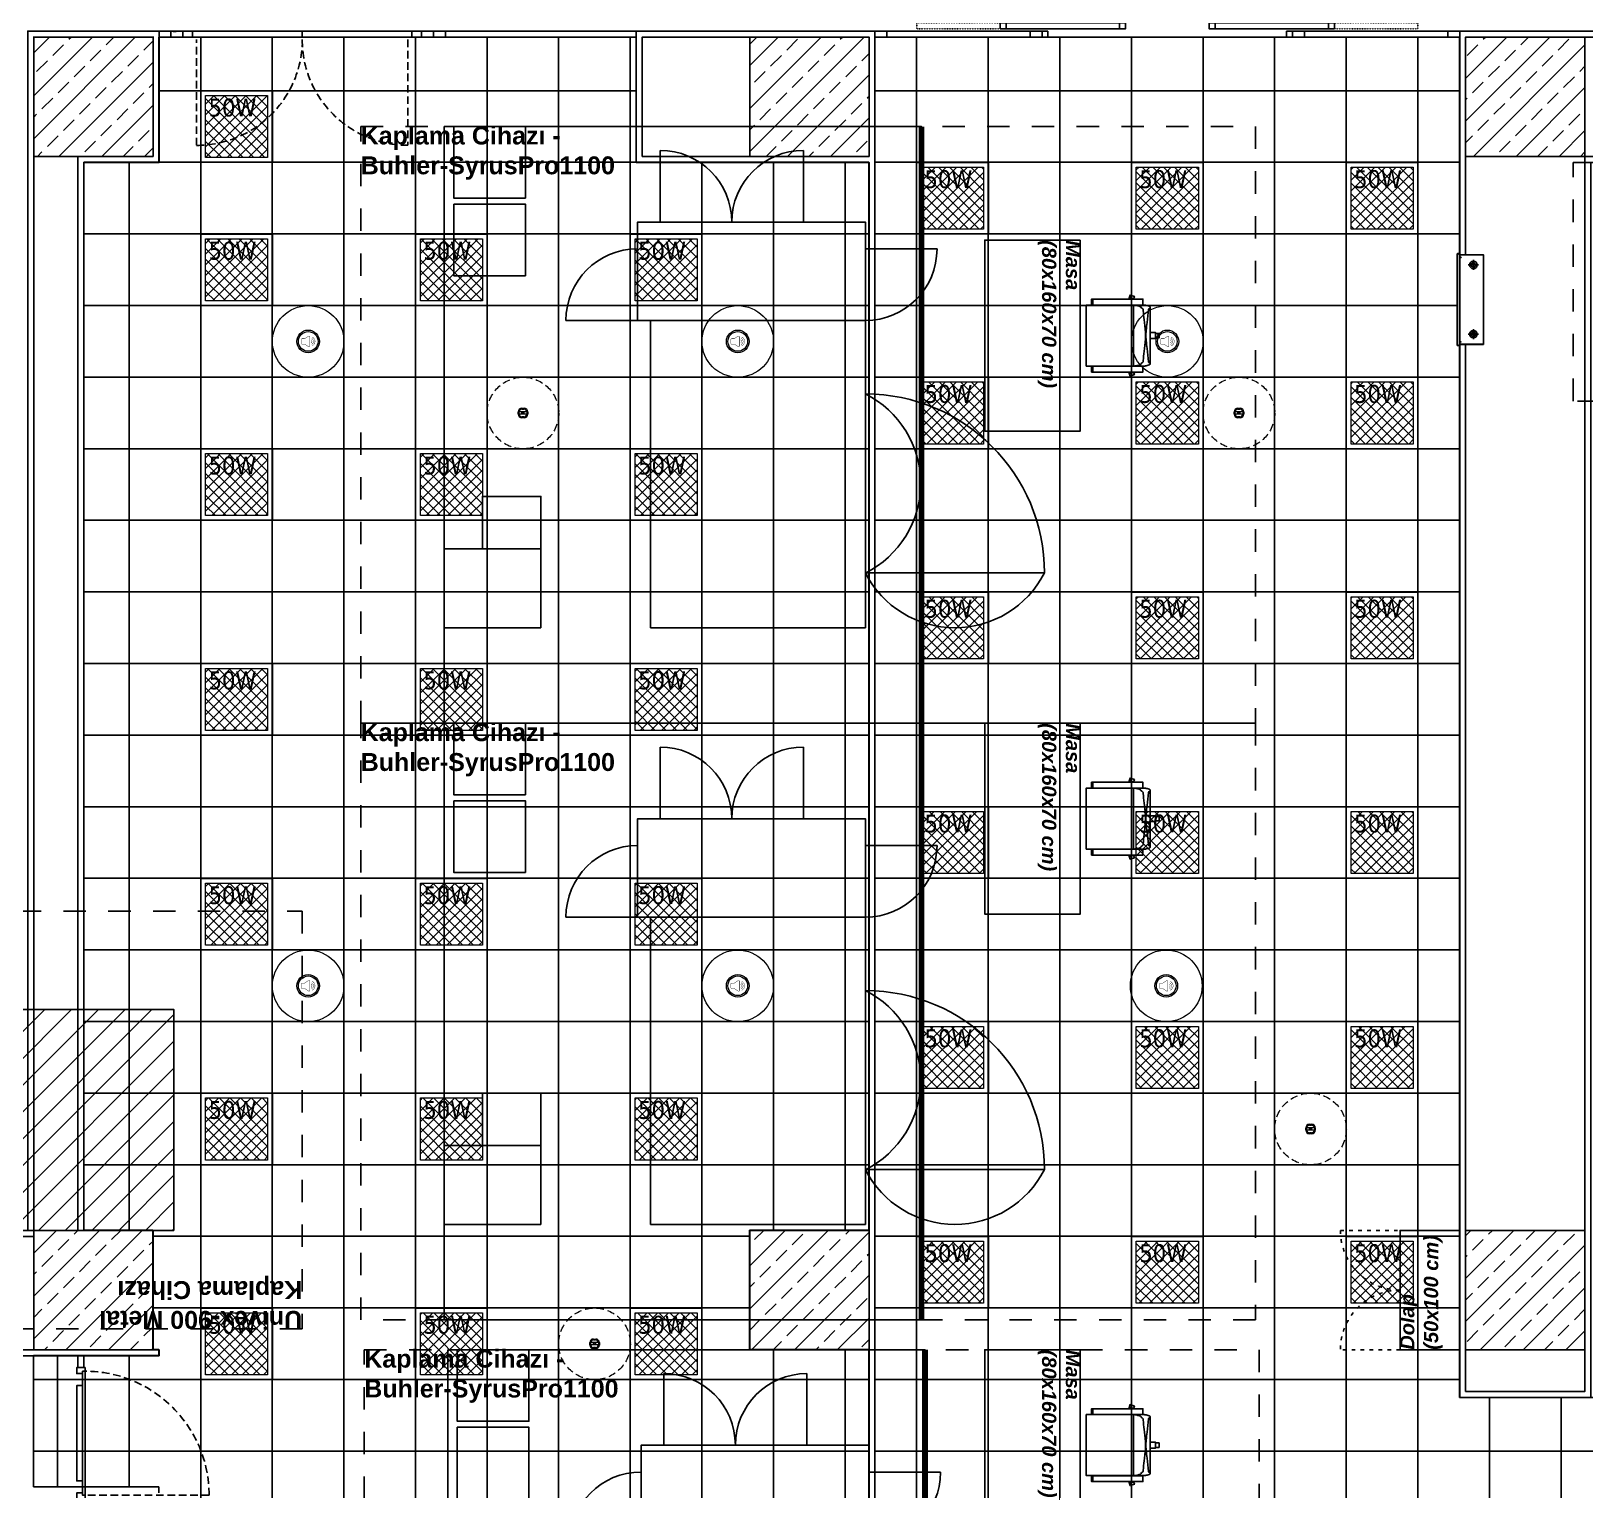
# Model space of a CAD drawing. Header units: centimetres. Extents: x 405564 to 502064, y 46284 to 60634.
# Drawn here: x 477148 to 478450, y 53315 to 54538 of the extents above; entities that cross this region are included whole.
import ezdxf
from ezdxf.enums import TextEntityAlignment as Align

# ---------------------------------------------------------------- set-up
doc = ezdxf.new("R2010")
doc.units = ezdxf.units.CM
for name, pattern in [('3+1_3b$0$DASHED', [0.25, 0.125, -0.125]), ('ACAD_ISO03W100', [30, 12, -18]), ('ACAD_ISO07W100', [3, 0, -3]), ('DOT', [0.25, 0, -0.25]), ('HIDDEN', [9.525, 6.35, -3.175])]:
    doc.linetypes.add(name, pattern=pattern)
doc.layers.get('0').update_dxf_attribs({"color": 8, "lineweight": 9})
for name, color, linetype in [('---___EB_draft03_cihazlar', 8, 'Continuous'), ('0-KRCN-ASMATAVAN-130426', 8, 'Continuous'), ('AS_DOS_TERAS_UST', 8, 'ACAD_ISO07W100'), ('AS_DUV_TEMIZ ODA PANELI', 8, 'Continuous'), ('AS_KAPI_CAM', 8, 'Continuous'), ('AS_KAPI_POZ', 8, 'Continuous'), ('AS_KAPI_SAC', 8, 'Continuous'), ('AS_TA_BETONARME', 5, 'Continuous'), ('AS_TA_TARAMA', 8, 'Continuous'), ('AS_TEFR_MEK_YANGIN DOLAP TIP1 STANDART', 8, 'Continuous'), ('AS_TEFR_MOB', 8, 'Continuous')]:
    doc.layers.add(name, color=color, linetype=linetype)
doc.layers.add('0-KRCN-AYDINLATMA-130426', color=8, linetype='Continuous', lineweight=9)
doc.layers.add('0-KRCN-MİMARİ-220526', color=8, linetype='Continuous', lineweight=9)
doc.styles.add('Kalin02', font='arialbd.ttf')
doc.styles.add('OLC-50', font='romans.shx', dxfattribs={"width": 0.5, "height": 0.15})
doc.styles.add('OLCU', font='romanstw.shx', dxfattribs={"width": 0.6})
doc.styles.add('TAHOMA', font='tahoma.ttf')
pattern_1 = [(225, (17560.68, -7819.299), (17.96051, -17.96051), []), (225, (17542.72, -7819.299), (17.96051, -17.96051), [12.7, -6.35])]

# ---------------------------------------------------------------- blocks, each defined once
blk = doc.blocks.new('50W 60x60 cm  SIVA ALTI LED ARMATÜR')
at = {"layer": '0-KRCN-AYDINLATMA-130426'}
h = blk.add_hatch(dxfattribs=at)
h.set_pattern_fill('ANSI37', color=256, scale=0.2)
h.paths.add_polyline_path([(-2.6, 2.59), (2.6, 2.59), (2.6, -2.61), (-2.6, -2.61)])
for points in [[(-3, 2.99), (3, 2.99), (3, -3.01), (-3, -3.01)], [(-2.6, 2.59), (2.6, 2.59), (2.6, -2.61), (-2.6, -2.61)]]:
    blk.add_lwpolyline(points, close=True, dxfattribs=at)
at = {"layer": '0-KRCN-AYDINLATMA-130426', "insert": (-2.35, 2.34), "char_height": 1.5, "attachment_point": 1, "style": 'TAHOMA'}
blk.add_mtext_dynamic_manual_height_columns('{\\fTahoma|b0|i0|c162|p34;50W}', width=1.5, gutter_width=1.25, heights=[0], dxfattribs=at)
blk = doc.blocks.new('ABB 6131-31-24-500')
at = {"layer": '0-KRCN-AYDINLATMA-130426'}
for p, q in [((-4, -1), (-4, 1)), ((3.2, 1), (-3.2, 1)), ((-3.2, -0.8), (-3.2, 0.8)), ((-1, 4), (1, 4)), ((-1, -0.9), (-1, 1)), ((-0.8, 3.2), (0.8, 3.2)), ((1, -0.9), (1, 1)), ((3.2, 0.8), (3.2, -0.8)), ((4, 1), (4, -1)), ((3.2, -0.9), (-3.2, -0.9)), ((1, -4), (-1, -4)), ((0.8, -3.2), (-0.8, -3.2))]:
    blk.add_line(p, q, dxfattribs=at)
at = {"layer": '0-KRCN-AYDINLATMA-130426', "linetype": 'HIDDEN'}
blk.add_circle((0, 0), 30, dxfattribs=at)
at = {"layer": '0-KRCN-AYDINLATMA-130426'}
for centre, radius in [((-0.5, 0), 0.089), ((0, 0), 0.16), ((0.5, 0), 0.089)]:
    blk.add_circle(centre, radius, dxfattribs=at)
for centre, radius, start, end in [((-1, 1), 3.01, 90, 180), ((-0.8, 0.8), 2.41, 90, 180), ((0.8, 0.8), 2.41, 0, 90), ((1, 1), 3.01, 0, 90), ((-1, -1), 3.01, 180, 270), ((-0.8, -0.8), 2.41, 180, 270), ((0.8, -0.8), 2.41, 270, 0), ((1, -1), 3.01, 270, 0)]:
    blk.add_arc(centre, radius, start, end, dxfattribs=at)
blk = doc.blocks.new('ASMA TAVA TİPİ HOPARLÖR')
at = {"layer": '0-KRCN-AYDINLATMA-130426', "const_width": 0.317}
blk.add_lwpolyline([(0.3, -4.4, 0.598176), (1.3, -3.9), (1.3, 3.9, 0.598176), (0.3, 4.4), (-2.7, 2.4, -0.147433), (-3, 2.3), (-5.1, 2.3, 0.414214), (-5.7, 1.7), (-5.7, -1.7, 0.414214), (-5.1, -2.3), (-3, -2.3, -0.147433), (-2.7, -2.4)], format="xyb", close=True, dxfattribs=at)
for points in [[(2.4, 1.3, -0.601398), (2.4, -1.3)], [(2.8, 2.5, -0.658812), (2.8, -2.5)], [(3.2, 3.7, -0.680488), (3.2, -3.7)]]:
    blk.add_lwpolyline(points, format="xyb", dxfattribs=at)
at = {"layer": '0-KRCN-AYDINLATMA-130426'}
blk.add_circle((0, 0), 30, dxfattribs=at)
at = {"layer": '0-KRCN-AYDINLATMA-130426', "ltscale": 0.1}
for radius in [9.5, 8.23]:
    blk.add_circle((0, 0), radius, dxfattribs=at)
blk = doc.blocks.new('G$C546873DE')
at = {"layer": '0-KRCN-AYDINLATMA-130426', "xscale": 10, "yscale": 10, "zscale": 10}
for p in [(6755.7, 7323.6), (7355.7, 7263.6), (7535.7, 7263.6), (7715.7, 7263.6), (6755.7, 7203.6), (6935.7, 7203.6), (7115.7, 7203.6), (7355.7, 7083.6), (7535.7, 7083.6), (7715.7, 7083.6), (6755.7, 7023.6), (6935.7, 7023.6), (7115.7, 7023.6), (7355.7, 6903.6), (7535.7, 6903.6), (7715.7, 6903.6), (6755.7, 6843.6), (6935.7, 6843.6), (7115.7, 6843.6), (7355.7, 6723.6), (7535.7, 6723.6), (7715.7, 6723.6), (6755.7, 6663.6), (6935.7, 6663.6), (7115.7, 6663.6), (7355.7, 6543.6), (7535.7, 6543.6), (7715.7, 6543.6), (6755.7, 6483.6), (6935.7, 6483.6), (7115.7, 6483.6), (7355.7, 6363.6), (7535.7, 6363.6), (7715.7, 6363.6), (6755.7, 6303.6), (6935.7, 6303.6), (7115.7, 6303.6)]:
    blk.add_blockref('50W 60x60 cm  SIVA ALTI LED ARMATÜR', p, dxfattribs=at)
at = {"layer": '0-KRCN-AYDINLATMA-130426'}
for name, p in [('ASMA TAVA TİPİ HOPARLÖR', (6815.7, 7143.5)), ('ASMA TAVA TİPİ HOPARLÖR', (7175.7, 7143.5)), ('ASMA TAVA TİPİ HOPARLÖR', (7535.7, 7143.5)), ('ABB 6131-31-24-500', (6995.7, 7083.5)), ('ABB 6131-31-24-500', (7595.7, 7083.5)), ('ASMA TAVA TİPİ HOPARLÖR', (6815.7, 6603.5)), ('ASMA TAVA TİPİ HOPARLÖR', (7175.7, 6603.5)), ('ASMA TAVA TİPİ HOPARLÖR', (7534.8, 6603.5)), ('ABB 6131-31-24-500', (7655.7, 6483.5)), ('ABB 6131-31-24-500', (7055.7, 6303.5))]:
    blk.add_blockref(name, p, dxfattribs=at)
blk = doc.blocks.new('OPK-temizoda-panel-00')
at = {"layer": 'AS_DUV_TEMIZ ODA PANELI'}
for points in [[(1492, -3250), (1492, -2355), (1555, -2355), (1555, -2245), (1445, -2245), (1445, -3250), (1430, -3250), (1430, -3355), (1555, -3355), (1555, -3350), (1435, -3350), (1435, -3255), (1450, -3255), (1450, -2250), (1550, -2250), (1550, -2350), (1487, -2350), (1487, -3250)], [(3955, -2355), (3955, -2245), (2645, -2245), (2645, -3390), (2755, -3390), (2755, -2355), (3290, -2355), (3290, -3245), (3245, -3245), (3245, -3390), (3355, -3390), (3355, -2355), (3955, -2355)]]:
    blk.add_lwpolyline(points, dxfattribs=at)
for points in [[(1795, -2245), (1955, -2245), (1955, -2250), (1795, -2250)], [(2150, -2355), (1955, -2355), (1955, -2245), (2155, -2245), (2155, -4355), (2640, -4355), (2640, -4400), (2635, -4400), (2635, -4360), (2150, -4360)], [(2150, -2350), (2150, -2250), (1960, -2250), (1960, -2350)], [(3950, -2350), (3350, -2350), (3350, -3385), (3250, -3385), (3250, -3250), (3295, -3250), (3295, -2350), (2750, -2350), (2750, -3385), (2650, -3385), (2650, -2250), (3950, -2250)], [(1492, -3365), (1487, -3365), (1487, -3355), (1492, -3355)]]:
    blk.add_lwpolyline(points, close=True, dxfattribs=at)
blk = doc.blocks.new('UNIVEX-900 METAL KAPLAMA CİHAZI')
at = {"layer": '---___EB_draft03_cihazlar'}
h = blk.add_hatch(dxfattribs=at)
h.set_pattern_fill('ANSI31', color=1, scale=5)
h.paths.add_polyline_path([(278894, -35512.5), (279029, -35512.5), (279029, -35697.5), (278894, -35697.5)])
at = {"layer": '---___EB_draft03_cihazlar', "color": 1, "linetype": '3+1_3b$0$DASHED', "ltscale": 150}
blk.add_lwpolyline([(278786.5, -35430), (279136.5, -35430), (279136.5, -35780), (278786.5, -35780), (278786.5, -35430)], dxfattribs=at)
at = {"layer": '---___EB_draft03_cihazlar', "color": 1, "const_width": 5}
blk.add_lwpolyline([(279029, -35697.5), (279029, -35512.5)], dxfattribs=at)
at = {"layer": '---___EB_draft03_cihazlar', "color": 1}
blk.add_lwpolyline([(278894, -35512.5), (279029, -35512.5), (279029, -35697.5), (278894, -35697.5), (278894, -35512.5)], dxfattribs=at)
at = {"layer": '---___EB_draft03_cihazlar', "insert": (278786.5, -35430), "char_height": 15, "attachment_point": 1, "style": 'Kalin02'}
blk.add_mtext_dynamic_manual_height_columns('Univex-900 Metal \\PKaplama Cihazı', width=693.386, gutter_width=750, heights=[214.9], dxfattribs=at)
blk = doc.blocks.new('A$C4c005820')
at = {"layer": '---___EB_draft03_cihazlar', "color": 1, "rotation": 180}
blk.add_blockref('UNIVEX-900 METAL KAPLAMA CİHAZI', (280461.5, -38762.5), dxfattribs=at)
blk = doc.blocks.new('sandalye_')
at = {"layer": 'AS_TEFR_MOB', "linetype": 'ByBlock', "ltscale": 25}
for points in [[(260035.8, -40511.3), (260035.8, -40506.8), (260030.9, -40506.8), (260030.9, -40511.3)], [(260031.5, -40506.8), (260031.5, -40503.8), (260035.3, -40503.8), (260035.3, -40506.8)], [(260009.7, -40511.3), (260033.4, -40511.3)], [(260057, -40511.3), (260033.4, -40511.3)], [(260002.8, -40525.2), (260000.6, -40524.5), (259999.4, -40528.1), (260002.8, -40529.2)], [(260002.7, -40525.2), (260001.5, -40528.8)], [(260002.8, -40525.4), (260001.7, -40528.8)], [(260007.8, -40524.5), (260007.8, -40564.9), (260033.4, -40564.9)], [(260007.8, -40525.2), (260033.4, -40525.2)], [(260058.9, -40524.5), (260058.9, -40564.9), (260033.4, -40564.9)], [(260058.9, -40525.2), (260033.4, -40525.2)], [(260063.9, -40525.2), (260066.1, -40524.5), (260067.3, -40528.1), (260063.9, -40529.2)], [(260063.9, -40525.4), (260065.1, -40528.8)], [(260064.1, -40525.2), (260065.2, -40528.8)], [(260002.8, -40559.4), (260002.8, -40560.4), (260007.8, -40560.4), (260007.8, -40559.4)], [(260063.9, -40559.4), (260063.9, -40560.4), (260059, -40560.4), (260059, -40559.4)]]:
    blk.add_lwpolyline(points, dxfattribs=at)
for points in [[(260007.8, -40559.4), (260002.8, -40559.4), (260002.8, -40517.4), (260007.8, -40517.4)], [(260059, -40559.4), (260063.9, -40559.4), (260063.9, -40517.4), (260059, -40517.4)]]:
    blk.add_lwpolyline(points, close=True, dxfattribs=at)
for points in [[(260033.4, -40514.8, -0.048176), (260031.6, -40514.8, -0.000623), (260029.1, -40514.6, -0.003131), (260022.4, -40513.8, 0.007334), (260011.4, -40512.7, -0.309457), (260010.5, -40511.9, 0.002444), (260010.4, -40511.5, 0.476314), (260010.2, -40511.4, 0.375136), (260009, -40511.6, 0.082453), (260008.7, -40512.2, 0.046929), (260008.2, -40513.8, 0.002381), (260007.9, -40515.3, 0.007794), (260007.8, -40516.4), (260007.8, -40524.5, -0.011445), (260008.4, -40521.5, -0.082784), (260009.2, -40519.5, -0.150147), (260010.3, -40518.5, 0.242317), (260010.4, -40518.4, -0.036292), (260010.5, -40518, -0.114957), (260010.8, -40517.6, -0.16132), (260011.4, -40517.2, -0.020506), (260013.9, -40517, 0.024793), (260022.4, -40516.1, -0.030903), (260033.4, -40515.1, -1.030607)], [(260033.4, -40514.8, 0.048176), (260035.1, -40514.8, 0.000623), (260037.6, -40514.6, 0.003131), (260044.3, -40513.8, -0.007334), (260055.3, -40512.7, 0.309457), (260056.2, -40511.9, -0.002444), (260056.3, -40511.5, -0.476314), (260056.5, -40511.4, -0.375136), (260057.7, -40511.6, -0.082453), (260058, -40512.2, -0.046929), (260058.5, -40513.8, -0.002381), (260058.8, -40515.3, -0.007794), (260058.9, -40516.4), (260058.9, -40524.5, 0.011445), (260058.4, -40521.5, 0.082784), (260057.6, -40519.5, 0.150147), (260056.4, -40518.5, -0.242317), (260056.3, -40518.4, 0.036292), (260056.2, -40518, 0.114957), (260055.9, -40517.6, 0.16132), (260055.3, -40517.2, 0.020506), (260052.8, -40517, -0.024793), (260044.3, -40516.1, 0.030903), (260033.4, -40515.1, 1.030607)]]:
    blk.add_lwpolyline(points, format="xyb", dxfattribs=at)
blk = doc.blocks.new('spektometre_')
at = {"layer": '---___EB_draft03_cihazlar'}
h = blk.add_hatch(dxfattribs=at)
h.set_pattern_fill('ANSI31', color=1, scale=5)
h.set_pattern_definition([(45, (55, 0), (-11.22532015, 11.22532015), [])])
h.paths.add_polyline_path([(269045.8, -43960.2), (269135.8, -43960.2), (269135.8, -44120.2), (269045.8, -44120.2)])
at = {"layer": '---___EB_draft03_cihazlar', "color": 1, "linetype": '3+1_3b$0$DASHED', "ltscale": 150}
blk.add_lwpolyline([(269045.8, -43860.2), (269245.8, -43860.2), (269245.8, -44220.2), (269045.8, -44220.2), (269045.8, -43860.2)], dxfattribs=at)
at = {"layer": '---___EB_draft03_cihazlar', "color": 1}
blk.add_lwpolyline([(269045.8, -43960.2), (269135.8, -43960.2), (269135.8, -44120.2), (269045.8, -44120.2), (269045.8, -43960.2)], dxfattribs=at)
at = {"layer": '---___EB_draft03_cihazlar', "color": 1, "const_width": 5}
blk.add_lwpolyline([(269135.8, -43960.2), (269135.8, -44120.2)], dxfattribs=at)
at = {"layer": 'AS_TEFR_MOB', "color": 1, "rotation": 270}
blk.add_blockref('sandalye_', (309715.7, 215993.1), dxfattribs=at)
at = {"layer": '---___EB_draft03_cihazlar', "insert": (269045.8, -43860.2), "char_height": 15, "attachment_point": 1, "style": 'Kalin02'}
blk.add_mtext_dynamic_manual_height_columns('Spektrometre', width=590.732, gutter_width=750, heights=[137.1], dxfattribs=at)
blk = doc.blocks.new('KaplamaCihazıBuhler-SyrusPro1100')
at = {"layer": '---___EB_draft03_cihazlar', "color": 1, "const_width": 5}
blk.add_lwpolyline([(264904.9, -41058.6), (264904.9, -41558.6)], dxfattribs=at)
at = {"layer": '---___EB_draft03_cihazlar', "color": 1, "linetype": '3+1_3b$0$DASHED', "ltscale": 150}
blk.add_lwpolyline([(264434.9, -41558.6), (264434.9, -41058.6), (265184.9, -41058.6), (265184.9, -41558.6), (264434.9, -41558.6)], dxfattribs=at)
at = {"layer": '---___EB_draft03_cihazlar', "color": 1}
blk.add_lwpolyline([(264504.9, -41058.6), (264904.9, -41058.6), (264904.9, -41558.6), (264504.9, -41558.6), (264504.9, -41058.6)], dxfattribs=at)
at = {"layer": '---___EB_draft03_cihazlar'}
for points in [[(264512.9, -41058.6), (264512.9, -41118.6), (264572.9, -41118.6), (264572.9, -41058.6)], [(264512.9, -41123.6), (264512.9, -41183.6), (264572.9, -41183.6), (264572.9, -41123.6)], [(264857.9, -41221.1), (264857.9, -41138.6), (264666.9, -41138.6), (264666.9, -41221.1)], [(264857.9, -41478.6), (264857.9, -41221.1), (264677.9, -41221.1), (264677.9, -41478.6)], [(264585.9, -41412.6), (264585.9, -41368.6), (264536.9, -41368.6), (264536.9, -41412.6)], [(264585.9, -41478.6), (264504.9, -41478.6), (264504.9, -41412.6), (264585.9, -41412.6)]]:
    blk.add_lwpolyline(points, close=True, dxfattribs=at)
for points in [[(264685.9, -41138.6), (264685.9, -41078.6)], [(264805.9, -41138.6), (264805.9, -41078.6)], [(264857.9, -41161.1), (264917.9, -41161.1)], [(264666.9, -41221.1), (264606.9, -41221.1)]]:
    blk.add_lwpolyline(points, dxfattribs=at)
blk.add_lwpolyline([(265007.9, -41432.7), (264857.9, -41432.7, 0.612245)], format="xyb", close=True, dxfattribs=at)
for centre, radius, start, end in [((264685.9, -41138.6), 60, 0, 90), ((264805.9, -41138.6), 60, 90, 180), ((264666.9, -41221.1), 60, 90, 180), ((264857.9, -41161.1), 60, 270, 0), ((264820.2, -41357.7), 84, 296.7247, 63.2753), ((264820.2, -41357.7), 84, 296.7247, 63.2753), ((264857.9, -41432.7), 150, 0, 90)]:
    blk.add_arc(centre, radius, start, end, dxfattribs=at)
at = {"layer": '---___EB_draft03_cihazlar', "insert": (264434.9, -41058.6), "char_height": 15, "attachment_point": 1, "style": 'Kalin02'}
blk.add_mtext_dynamic_manual_height_columns('Kaplama Cihazı - \\PBuhler-SyrusPro1100', width=975.745, gutter_width=750, heights=[152.4], dxfattribs=at)
blk = doc.blocks.new('80x160')
at = {"layer": 'AS_TEFR_MOB', "ltscale": 200}
blk.add_lwpolyline([(259953.4, -40569.9), (260113.4, -40569.9), (260113.4, -40649.9), (259953.4, -40649.9), (259953.4, -40569.9)], dxfattribs=at)
at = {"layer": 'AS_TEFR_MOB', "color": 1}
blk.add_blockref('sandalye_', (0, 0), dxfattribs=at)
at = {"layer": 'AS_TEFR_MOB', "ltscale": 200, "insert": (259953.4, -40569.9), "char_height": 12, "attachment_point": 1, "style": 'Kalin02'}
blk.add_mtext_dynamic_manual_height_columns('{\\fSwis721 BT|b1|i1|c162|p34;Masa\\P(80x160x70 cm)}', width=590.732, gutter_width=750, heights=[137.1], dxfattribs=at)
blk = doc.blocks.new('dolap-1')
at = {"layer": 'AS_TEFR_MOB'}
blk.add_lwpolyline([(17626.9, 8006.7), (17676.9, 8006.7), (17676.9, 8106.7), (17626.9, 8106.7)], close=True, dxfattribs=at)
at = {"layer": 'AS_TEFR_MOB', "linetype": 'ACAD_ISO03W100', "ltscale": 0.25}
blk.add_lwpolyline([(17676.9, 8106.7), (17726.9, 8106.7, -0.414214), (17676.9, 8056.7, -0.414214), (17726.9, 8006.7), (17676.9, 8006.7)], format="xyb", dxfattribs=at)
at = {"layer": 'AS_TEFR_MOB', "ltscale": 200, "insert": (17676.9, 8106.7), "char_height": 12, "attachment_point": 1, "rotation": 270, "style": 'Kalin02'}
blk.add_mtext_dynamic_manual_height_columns('{\\fSwis721 BT|b1|i1|c162|p34;Dolap \\P(50x100 cm)}', width=590.732, gutter_width=750, heights=[137.1], dxfattribs=at)
blk = doc.blocks.new('A.4_cihazlar')
at = {"layer": '---___EB_draft03_cihazlar'}
for p in [(-269610.9, 41033.6), (-269610.9, 40533.6), (-269607.9, 40008.6)]:
    blk.add_blockref('KaplamaCihazıBuhler-SyrusPro1100', p, dxfattribs=at)
at = {"layer": '---___EB_draft03_cihazlar', "rotation": 270}
blk.add_blockref('spektometre_', (40060.2, 268990.8), dxfattribs=at)
at = {"layer": 'AS_TEFR_MOB', "color": 1, "rotation": 270}
for p in [(35996.9, 259833.2), (35996.9, 259428.4), (35996.9, 258903.4)]:
    blk.add_blockref('80x160', p, dxfattribs=at)
at = {"layer": 'AS_TEFR_MOB', "rotation": 180}
blk.add_blockref('dolap-1', (13371.9, 7056.7), dxfattribs=at)
blk = doc.blocks.new('YANGIN DOLAP TIP1 75X100X20 PLAN')
blk.add_wipeout([(0, -22), (38.3, -22), (38.4, -22), (38.4, -21.9), (38.5, -21.9), (38.5, -21.8), (38.5, -20.2), (38.5, -20.1), (38.4, -20.1), (38.4, -20), (38.3, -20), (37.5, -20), (37.5, 0), (0, 0), (-37.5, 0), (-37.5, -20), (-38.3, -20), (-38.4, -20), (-38.4, -20.1), (-38.5, -20.1), (-38.5, -20.2), (-38.5, -21.8), (-38.5, -21.9), (-38.4, -21.9), (-38.4, -22), (-38.3, -22)])
for p, q in [((-24.8, -8.5), (-33.2, -8.5)), ((-29, -4.2), (-29, -12.8)), ((24.8, -8.5), (33.2, -8.5)), ((29, -4.3), (29, -12.8)), ((37.5, -20), (-37.5, -20))]:
    blk.add_line(p, q)
blk.add_lwpolyline([(37.5, 0), (-37.5, 0), (-37.5, -20), (-35.4, -20), (-35.4, -18.8), (-35.5, -18.8), (-35.5, -19.9), (-37.4, -19.9), (-37.4, -0.1), (37.4, -0.1), (37.4, -19.9), (35.5, -19.9), (35.5, -18.8), (35.4, -18.8), (35.4, -20), (37.5, -20)], close=True)
blk.add_lwpolyline([(-37.5, -20), (-38.3, -20, 0.414214), (-38.5, -20.2), (-38.5, -21.8, 0.414214), (-38.3, -22), (38.3, -22, 0.414214), (38.5, -21.8), (38.5, -20.2, 0.414214), (38.3, -20), (37.5, -20), (37.5, -20.1), (38.3, -20.1, -0.414214), (38.4, -20.2), (38.4, -21.8, -0.414214), (38.3, -21.9), (-38.3, -21.9, -0.414214), (-38.4, -21.8), (-38.4, -20.2, -0.414214), (-38.3, -20.1), (-37.5, -20.1)], format="xyb", close=True)
for centre, radius in [((-29, -8.5), 3.15), ((-29, -8.5), 1.85), ((29, -8.5), 3.15), ((29, -8.5), 1.85)]:
    blk.add_circle(centre, radius)
blk = doc.blocks.new('*U632')
at = {"color": 0, "linetype": 'HIDDEN', "lineweight": -2}
for p, q in [((11.4, -100.7), (11.4, -12.1)), ((188.6, -12.1), (188.6, -100.7))]:
    blk.add_line(p, q, dxfattribs=at)
at = {"color": 0, "lineweight": -2}
for points in [[(0, -10), (8, -10), (8, -5), (0, -5), (0, -10)], [(8, -10), (8, -5), (100, -5), (100, -10)], [(192, -10), (192, -5), (100, -5), (100, -10)], [(200, -10), (192, -10), (192, -5), (200, -5), (200, -10)]]:
    blk.add_lwpolyline(points, close=True, dxfattribs=at)
at = {"color": 0, "linetype": 'HIDDEN', "lineweight": -2}
for centre, radius, start, end in [((188.6, -12.1), 88.6, 180, 270), ((11.4, -12), 88.8, 270.0486, 357.1109)]:
    blk.add_arc(centre, radius, start, end, dxfattribs=at)
at = {"color": 3, "style": 'OLCU', "width": 0.5, "flags": 1}
for tag, p in [('K-DIVISYON', (-80, -85)), ('K-PBAR', (105, -85)), ('K-KAPITIP', (-80, -335))]:
    blk.add_attdef(tag, p, '', height=17.5, dxfattribs=at)
at = {"color": 5, "true_color": 0x0505ff, "style": 'OLCU', "width": 0.5, "flags": 1}
for tag, p in [('K-NEREDEN-NO', (-80, -110)), ('K-NEREYE-NO', (-80, -185)), ('K-DUVARTIP', (-80, -285)), ('K-ACILISYON', (-80, -310))]:
    blk.add_attdef(tag, p, '', height=17.5, dxfattribs=at)
at = {"color": 1, "true_color": 0xfa0000, "style": 'OLCU', "width": 0.5, "flags": 1}
for tag, p in [('K-IZLENEBILIRLIK', (105, -110)), ('K-TEKMELIK', (105, -135)), ('K-KONTROLTIPNEREDEN', (-80, -160)), ('K-BAND', (105, -160)), ('K-MENFEZ', (105, -210)), ('K-KONTROLTIPNEREYE', (-80, -235)), ('K-PENCERE', (105, -235)), ('K-KILITTIP', (-80, -260)), ('K-NOT-AS-MIMARI2', (105, -285)), ('K-NOT-ELEKTRIK', (105, -335)), ('K-NOT-YANGIN', (105, -360)), ('K-ACMAKAPAMASISTEMI', (-80, -385)), ('K-NOT-ISLETME', (105, -385)), ('K-YANGIN', (-80, -435))]:
    blk.add_attdef(tag, p, '', height=17.5, dxfattribs=at)
at = {"color": 220, "true_color": 0xf113d4, "style": 'OLCU', "width": 0.5, "flags": 1}
for tag, p in [('K-NEREDEN-AD', (-80, -135)), ('K-NEREYE-AD', (-80, -210))]:
    blk.add_attdef(tag, p, '', height=17.5, dxfattribs=at)
at = {"color": 0, "style": 'OLCU', "width": 0.5, "flags": 1}
for tag, p in [('K-TAMACILIRLIK', (105, -185)), ('K-NOT-AS-MIMARI1', (105, -310)), ('K-KASATIP', (-80, -360)), ('K-KURSUN', (-80, -410))]:
    blk.add_attdef(tag, p, '', height=17.5, dxfattribs=at)
at = {"color": 252, "style": 'OLCU', "width": 0.5, "flags": 1}
for tag, p in [('K-REZ1', (105, -435)), ('K-REZ2', (105, -460)), ('K-REZ3', (105, -485)), ('K-REZ4', (105, -510)), ('K-REZ5', (105, -535))]:
    blk.add_attdef(tag, p, '', height=17.5, dxfattribs=at)
at = {"layer": 'AS_KAPI_POZ', "style": 'OLCU', "width": 0.45}
for tag, p in [('YUK', (161.5, 31.5)), ('POZ+GEN', (161.5, -8.5))]:
    blk.add_attdef(tag, text='', height=20, dxfattribs=at).set_placement(p, align=Align.MIDDLE_CENTER)
at = {"layer": 'AS_KAPI_POZ', "style": 'OLCU', "width": 0.5}
blk.add_attdef('K-NO', text='', height=8, rotation=90, dxfattribs=at).set_placement((11, -15), align=Align.TOP_LEFT)
at = {"layer": 'AS_KAPI_POZ', "color": 251, "style": 'OLCU', "width": 0.45}
blk.add_attdef('K-DUVAR(CM)', text='', height=6, dxfattribs=at).set_placement((-5, -5), align=Align.MIDDLE_RIGHT)
blk = doc.blocks.new('*U635')
at = {"color": 0}
for p, q in [((130, 0), (10, 0)), ((480, 0), (360, 0)), ((10, -5), (130, -5)), ((360, -5), (480, -5))]:
    blk.add_line(p, q, dxfattribs=at)
for points in [[(0, 0), (0, -5), (10, -5), (10, 0)], [(130, 0), (130, -5), (140, -5), (140, 0)], [(350, 0), (350, -5), (360, -5), (360, 0)], [(480, 0), (480, -5), (490, -5), (490, 0)]]:
    blk.add_lwpolyline(points, close=True, dxfattribs=at)
at = {"style": 'OLCU', "width": 0.45, "flags": 1}
for tag, p in [('C-ICI-CNO', (15, -80)), ('C-DIVISYON1', (15, -105)), ('C-BOSLUK', (15, -130)), ('C-DIVISYON2', (15, -155))]:
    blk.add_attdef(tag, text='', height=20, dxfattribs=at).set_placement(p, align=Align.MIDDLE_LEFT)
at = {"color": 0, "style": 'OLCU', "width": 0.5, "flags": 1}
for tag, p in [('C-REZ1', (15, -215)), ('C-REZ2', (15, -240))]:
    blk.add_attdef(tag, text='', height=17.5, dxfattribs=at).set_placement(p, align=Align.MIDDLE_LEFT)
at = {"layer": 'AS_KAPI_POZ', "style": 'OLC-50', "width": 0.5}
blk.add_attdef('C-NO', text='', height=8, rotation=90, dxfattribs=at).set_placement((10, 5), align=Align.TOP_LEFT)
at = {"layer": 'AS_KAPI_POZ', "style": 'OLCU', "width": 0.45}
for tag, p in [('POZ+GEN-C', (50, 15)), ('YUK-C', (50, -20))]:
    blk.add_attdef(tag, text='', height=20, dxfattribs=at).set_placement(p, align=Align.MIDDLE_CENTER)
blk = doc.blocks.new('*U636')
for p, q in [((65, 7), (-30, 7)), ((-30, 2), (65, 2)), ((145, 7), (240, 7)), ((240, 2), (145, 2))]:
    blk.add_line(p, q)
at = {"linetype": 'DOT'}
for points in [[(-35, 7), (-105, 7), (-105, 2), (-35, 2)], [(245, 7), (315, 7), (315, 2), (245, 2)]]:
    blk.add_lwpolyline(points, close=True, dxfattribs=at)
for points in [[(-30, 7), (-35, 7), (-35, 2), (-30, 2)], [(5, 0), (0, 0), (0, -5), (5, -5)], [(70, 7), (65, 7), (65, 2), (70, 2)], [(140, 7), (145, 7), (145, 2), (140, 2)], [(205, 0), (210, 0), (210, -5), (205, -5)], [(240, 7), (245, 7), (245, 2), (240, 2)]]:
    blk.add_lwpolyline(points, close=True)
at = {"color": 3, "style": 'OLCU', "width": 0.5, "flags": 1}
for tag, p in [('K-DIVISYON', (-80, -85)), ('K-PBAR', (105, -85)), ('K-KAPITIP', (-80, -335))]:
    blk.add_attdef(tag, p, '', height=17.5, dxfattribs=at)
at = {"color": 5, "true_color": 0x0505ff, "style": 'OLCU', "width": 0.5, "flags": 1}
for tag, p in [('K-NEREDEN-NO', (-80, -110)), ('K-NEREYE-NO', (-80, -185)), ('K-DUVARTIP', (-80, -285)), ('K-ACILISYON', (-80, -310))]:
    blk.add_attdef(tag, p, '', height=17.5, dxfattribs=at)
at = {"color": 1, "true_color": 0xfa0000, "style": 'OLCU', "width": 0.5, "flags": 1}
for tag, p in [('K-IZLENEBILIRLIK', (105, -110)), ('K-TEKMELIK', (105, -135)), ('K-KONTROLTIPNEREDEN', (-80, -160)), ('K-BAND', (105, -160)), ('K-MENFEZ', (105, -210)), ('K-KONTROLTIPNEREYE', (-80, -235)), ('K-PENCERE', (105, -235)), ('K-KILITTIP', (-80, -260)), ('K-NOT-AS-MIMARI1', (105, -285)), ('K-NOT-ELEKTRIK', (105, -335)), ('K-NOT-YANGIN', (105, -360)), ('K-ACMAKAPAMASISTEMI', (-80, -385)), ('K-NOT-ISLETME', (105, -385)), ('K-YANGIN', (-80, -435))]:
    blk.add_attdef(tag, p, '', height=17.5, dxfattribs=at)
at = {"color": 220, "true_color": 0xf113d4, "style": 'OLCU', "width": 0.5, "flags": 1}
for tag, p in [('K-NEREDEN-AD', (-80, -135)), ('K-NEREYE-AD', (-80, -210))]:
    blk.add_attdef(tag, p, '', height=17.5, dxfattribs=at)
at = {"color": 0, "style": 'OLCU', "width": 0.5, "flags": 1}
for tag, p in [('K-TAMACILIRLIK', (105, -185)), ('K-NOT-AS-MIMARI2', (105, -310)), ('K-KASATIP', (-80, -360)), ('K-KURSUN', (-80, -410))]:
    blk.add_attdef(tag, p, '', height=17.5, dxfattribs=at)
at = {"color": 252, "style": 'OLCU', "width": 0.5, "flags": 1}
for tag, p in [('K-REZ1', (105, -435)), ('K-REZ2', (105, -460)), ('K-REZ3', (105, -485)), ('K-REZ4', (105, -510)), ('K-REZ5', (105, -535))]:
    blk.add_attdef(tag, p, '', height=17.5, dxfattribs=at)
at = {"layer": 'AS_KAPI_POZ', "style": 'OLCU', "width": 0.5}
blk.add_attdef('K-NO', text='', height=8, rotation=90, dxfattribs=at).set_placement((0, 11), align=Align.TOP_LEFT)
at = {"layer": 'AS_KAPI_POZ', "style": 'OLCU', "width": 0.45}
for tag, p in [('POZ+GEN', (105, 22)), ('YUK', (105, -18))]:
    blk.add_attdef(tag, text='', height=20, dxfattribs=at).set_placement(p, align=Align.MIDDLE_CENTER)
at = {"layer": 'AS_KAPI_POZ', "color": 251, "style": 'OLCU', "width": 0.45, "flags": 1}
blk.add_attdef('K-DUVAR(CM)', text='', height=6, dxfattribs=at).set_placement((-5, -7.5), align=Align.MIDDLE_RIGHT)
blk = doc.blocks.new('*U643')
at = {"color": 0, "linetype": 'HIDDEN', "lineweight": -2}
blk.add_line((3, -105), (3, -1), dxfattribs=at)
at = {"color": 0, "lineweight": -2}
for points in [[(-2, 0), (0, 0), (0, -1), (3, -1), (3, 1), (5, 1), (5, 6), (0, 6), (0, 5)], [(15, 1), (15, 6), (95, 6), (95, 1)], [(112, 0), (110, 0), (110, -1), (107, -1), (107, 1), (105, 1), (105, 6), (110, 6), (110, 5)]]:
    blk.add_lwpolyline(points, dxfattribs=at)
blk.add_lwpolyline([(0, -1), (0, 0)])
blk.add_lwpolyline([(3, -1), (3, 1), (107, 1), (107, -1)], close=True, dxfattribs=at)
at = {"color": 0, "linetype": 'HIDDEN', "lineweight": -2}
blk.add_arc((3, -1), 104, 270, 0, dxfattribs=at)
at = {"color": 3, "style": 'OLCU', "width": 0.5, "flags": 1}
for tag, p in [('K-DIVISYON', (-80, -75)), ('K-PBAR', (105, -75)), ('K-KAPITIP', (-80, -325))]:
    blk.add_attdef(tag, p, '', height=17.5, dxfattribs=at)
at = {"color": 5, "true_color": 0x0505ff, "style": 'OLCU', "width": 0.5, "flags": 1}
for tag, p in [('K-NEREDEN-NO', (-80, -100)), ('K-NEREYE-NO', (-80, -175)), ('K-DUVARTIP', (-80, -275)), ('K-ACILISYON', (-80, -300))]:
    blk.add_attdef(tag, p, '', height=17.5, dxfattribs=at)
at = {"color": 1, "true_color": 0xfa0000, "style": 'OLCU', "width": 0.5, "flags": 1}
for tag, p in [('K-IZLENEBILIRLIK', (105, -100)), ('K-TEKMELIK', (105, -125)), ('K-KONTROLTIPNEREDEN', (-80, -150)), ('K-BAND', (105, -150)), ('K-MENFEZ', (105, -200)), ('K-KONTROLTIPNEREYE', (-80, -225)), ('K-PENCERE', (105, -225)), ('K-KILITTIP', (-80, -250)), ('K-NOT-AS-MIMARI1', (105, -275)), ('K-NOT-ELEKTRIK', (105, -325)), ('K-NOT-YANGIN', (105, -350)), ('K-ACMAKAPAMASISTEMI', (-80, -375)), ('K-NOT-ISLETME', (105, -375)), ('K-YANGIN', (-80, -425))]:
    blk.add_attdef(tag, p, '', height=17.5, dxfattribs=at)
at = {"color": 220, "true_color": 0xf113d4, "style": 'OLCU', "width": 0.5, "flags": 1}
for tag, p in [('K-NEREDEN-AD', (-80, -125)), ('K-NEREYE-AD', (-80, -200))]:
    blk.add_attdef(tag, p, '', height=17.5, dxfattribs=at)
at = {"color": 0, "style": 'OLCU', "width": 0.5, "flags": 1}
for tag, p in [('K-TAMACILIRLIK', (105, -175)), ('K-NOT-AS-MIMARI2', (105, -300)), ('K-KASATIP', (-80, -350)), ('K-KURSUN', (-80, -400))]:
    blk.add_attdef(tag, p, '', height=17.5, dxfattribs=at)
at = {"color": 252, "style": 'OLCU', "width": 0.5, "flags": 1}
for tag, p in [('K-REZ1', (105, -425)), ('K-REZ2', (105, -450)), ('K-REZ3', (105, -475)), ('K-REZ4', (105, -500)), ('K-REZ5', (105, -525))]:
    blk.add_attdef(tag, p, '', height=17.5, dxfattribs=at)
at = {"layer": 'AS_KAPI_POZ', "style": 'OLCU', "width": 0.45}
for tag, p in [('YUK', (55, 41.5)), ('POZ+GEN', (55, 3.5))]:
    blk.add_attdef(tag, text='', height=20, dxfattribs=at).set_placement(p, align=Align.MIDDLE_CENTER)
at = {"layer": 'AS_KAPI_POZ', "color": 251, "style": 'OLCU', "width": 0.45}
blk.add_attdef('K-DUVAR(CM)', text='', height=6, dxfattribs=at).set_placement((-5, 11), align=Align.MIDDLE_RIGHT)
at = {"layer": 'AS_KAPI_POZ', "style": 'OLCU', "width": 0.5}
blk.add_attdef('K-NO', text='', height=8, rotation=90, dxfattribs=at).set_placement((6, -3), align=Align.TOP_LEFT)
blk = doc.blocks.new('*U651')
at = {"color": 0}
for p, q in [((10, 0), (10, 0)), ((230, 0), (230, 0)), ((10, -5), (10, -5)), ((230, -5), (230, -5))]:
    blk.add_line(p, q, dxfattribs=at)
for points in [[(0, 0), (0, -5), (10, -5), (10, 0)], [(10, 0), (10, -5), (20, -5), (20, 0)], [(220, 0), (220, -5), (230, -5), (230, 0)], [(230, 0), (230, -5), (240, -5), (240, 0)]]:
    blk.add_lwpolyline(points, close=True, dxfattribs=at)
at = {"style": 'OLCU', "width": 0.45, "flags": 1}
for tag, p in [('C-ICI-CNO', (15, -80)), ('C-DIVISYON1', (15, -105)), ('C-BOSLUK', (15, -130)), ('C-DIVISYON2', (15, -155))]:
    blk.add_attdef(tag, text='', height=20, dxfattribs=at).set_placement(p, align=Align.MIDDLE_LEFT)
at = {"color": 0, "style": 'OLCU', "width": 0.5, "flags": 1}
for tag, p in [('C-REZ1', (15, -215)), ('C-REZ2', (15, -240))]:
    blk.add_attdef(tag, text='', height=17.5, dxfattribs=at).set_placement(p, align=Align.MIDDLE_LEFT)
at = {"layer": 'AS_KAPI_POZ', "style": 'OLC-50', "width": 0.5}
blk.add_attdef('C-NO', text='', height=8, rotation=90, dxfattribs=at).set_placement((10, 5), align=Align.TOP_LEFT)
at = {"layer": 'AS_KAPI_POZ', "style": 'OLCU', "width": 0.45}
for tag, p in [('POZ+GEN-C', (50, 15)), ('YUK-C', (50, -20))]:
    blk.add_attdef(tag, text='', height=20, dxfattribs=at).set_placement(p, align=Align.MIDDLE_CENTER)
blk = doc.blocks.new('A$C6A10306C')
at = {"layer": 'AS_TA_TARAMA'}
h = blk.add_hatch(dxfattribs=at)
h.set_pattern_fill('ANSI33', color=256, scale=4, angle=180)
h.set_pattern_definition(pattern_1)
h.paths.add_polyline_path([(6585.68, -6101.45), (6685.68, -6101.45), (6685.68, -6201.45), (6585.68, -6201.45)])
h = blk.add_hatch(dxfattribs=at)
h.set_pattern_fill('ANSI33', color=256, scale=4, angle=180)
h.set_pattern_definition(pattern_1)
h.paths.add_polyline_path([(7185.68, -6101.45), (7285.68, -6101.45), (7285.68, -6201.45), (7185.68, -6201.45)])
h = blk.add_hatch(dxfattribs=at)
h.set_pattern_fill('ANSI33', color=256, scale=4, angle=180)
h.set_pattern_definition(pattern_1)
h.paths.add_polyline_path([(7785.68, -6101.45), (7885.68, -6101.45), (7885.68, -6201.45), (7785.68, -6201.45)])
h = blk.add_hatch(dxfattribs=at)
h.set_pattern_fill('ANSI33', color=256, scale=4, angle=180)
h.set_pattern_definition(pattern_1)
h.paths.add_polyline_path([(6585.68, -7101.45), (6685.68, -7101.45), (6685.68, -7201.45), (6585.68, -7201.45)], flags=17)
h = blk.add_hatch(dxfattribs=at)
h.set_pattern_fill('ANSI33', color=256, scale=4, angle=180)
h.set_pattern_definition(pattern_1)
h.paths.add_polyline_path([(7185.68, -7101.45), (7285.68, -7101.45), (7285.68, -7201.45), (7185.68, -7201.45)], flags=17)
h = blk.add_hatch(dxfattribs=at)
h.set_pattern_fill('ANSI33', color=256, scale=4, angle=180)
h.set_pattern_definition(pattern_1)
h.paths.add_polyline_path([(7785.68, -7101.45), (7885.68, -7101.45), (7885.68, -7201.45), (7785.68, -7201.45)], flags=17)
at = {"layer": 'AS_DOS_TERAS_UST', "linetype": 'DOT', "ltscale": 80}
for p, q in [((6625.68, -6101.45), (6625.68, -5601.45)), ((6685.68, -6101.45), (6685.68, -5601.45)), ((6585.68, -6101.45), (6035.68, -6101.45)), ((6585.68, -6151.45), (6035.68, -6151.45))]:
    blk.add_line(p, q, dxfattribs=at)
at = {"layer": 'AS_TA_BETONARME'}
for points in [[(6585.68, -6101.45), (6685.68, -6101.45), (6685.68, -6201.45), (6585.68, -6201.45)], [(7185.68, -6101.45), (7285.68, -6101.45), (7285.68, -6201.45), (7185.68, -6201.45)], [(7785.68, -6101.45), (7885.68, -6101.45), (7885.68, -6201.45), (7785.68, -6201.45)], [(6585.68, -7101.45), (6685.68, -7101.45), (6685.68, -7201.45), (6585.68, -7201.45)], [(7185.68, -7101.45), (7285.68, -7101.45), (7285.68, -7201.45), (7185.68, -7201.45)], [(7785.68, -7101.45), (7885.68, -7101.45), (7885.68, -7201.45), (7785.68, -7201.45)]]:
    blk.add_lwpolyline(points, close=True, dxfattribs=at)
for name, p in [('OPK-temizoda-panel-00', (5135.68, -3851.45)), ('A.4_cihazlar', (12035.68, -6151.45)), ('A$C4c005820', (5135.68, -3851.45))]:
    blk.add_blockref(name, p)
at = {"layer": 'AS_KAPI_CAM'}
for name, p in [('*U636', (7430.68, -6096.45)), ('*U651', (6690.68, -6096.45)), ('*U635', (7290.68, -6096.45))]:
    blk.add_blockref(name, p, dxfattribs=at)
blk.add_blockref('*U632', (6710.68, -6091.45), dxfattribs=at).add_auto_attribs({'K-DUVAR(CM)': '-'})
at = {"layer": 'AS_KAPI_SAC', "rotation": 90}
blk.add_blockref('*U643', (6627.68, -7326.45), dxfattribs=at)
at = {"layer": 'AS_TEFR_MEK_YANGIN DOLAP TIP1 STANDART', "rotation": 270}
blk.add_blockref('YANGIN DOLAP TIP1 75X100X20 PLAN', (7800.68, -6321.45), dxfattribs=at)

msp = doc.modelspace()

# ---------------------------------------------------------------- linework, layer by layer
at = {"layer": '0-KRCN-ASMATAVAN-130426'}
for p, q in [((477654.7, 54532.6), (477254.7, 54532.6)), ((477254.7, 54532.6), (477254.7, 54427.6)), ((477289.7, 51887.6), (477289.7, 54532.6)), ((477349.7, 51887.6), (477349.7, 54532.6)), ((477409.7, 51887.6), (477409.7, 54532.6)), ((477469.7, 51887.6), (477469.7, 54532.6)), ((477529.7, 51887.6), (477529.7, 54532.6)), ((477589.7, 51887.6), (477589.7, 54532.6)), ((477649.7, 51887.6), (477649.7, 54532.6)), ((477654.7, 54427.6), (477654.7, 54532.6)), ((478344.7, 54532.6), (477854.7, 54532.6)), ((477854.7, 54532.6), (477854.7, 52427.6)), ((477889.7, 52427.6), (477889.7, 54532.6)), ((477949.7, 52427.6), (477949.7, 54532.6)), ((478009.7, 52427.6), (478009.7, 54532.6)), ((478069.7, 52427.6), (478069.7, 54532.6)), ((478129.7, 52427.6), (478129.7, 54532.6)), ((478189.7, 52427.6), (478189.7, 54532.6)), ((478249.7, 52427.6), (478249.7, 54532.6)), ((478309.7, 52427.6), (478309.7, 54532.6)), ((478344.7, 53392.6), (478344.7, 54532.6)), ((477254.7, 54487.6), (477654.7, 54487.6)), ((477854.7, 54487.6), (478344.7, 54487.6)), ((477254.7, 54427.6), (477191.7, 54427.6)), ((477191.7, 54427.6), (477191.7, 53532.6)), ((477191.7, 54427.6), (477849.7, 54427.6)), ((477229.7, 53532.6), (477229.7, 54427.6)), ((477254.7, 54427.6), (477654.7, 54427.6)), ((477849.7, 54427.6), (477654.7, 54427.6)), ((477709.7, 51887.6), (477709.7, 54427.6)), ((477769.7, 53532.6), (477769.7, 54427.6)), ((477829.7, 53532.6), (477829.7, 54427.6)), ((477849.7, 53532.6), (477849.7, 54427.6)), ((477854.7, 54427.6), (478344.7, 54427.6)), ((477854.7, 54427.6), (478344.7, 54427.6)), ((477191.7, 54367.6), (477849.7, 54367.6)), ((477854.7, 54367.6), (478344.7, 54367.6)), ((477191.7, 54307.6), (477849.7, 54307.6)), ((477854.7, 54307.6), (478344.7, 54307.6)), ((477191.7, 54247.6), (477849.7, 54247.6)), ((477854.7, 54247.6), (478344.7, 54247.6)), ((477191.7, 54187.6), (477849.7, 54187.6)), ((477854.7, 54187.6), (478344.7, 54187.6)), ((477191.7, 54127.6), (477849.7, 54127.6)), ((477854.7, 54127.6), (478344.7, 54127.6)), ((477191.7, 54067.6), (477849.7, 54067.6)), ((477854.7, 54067.6), (478344.7, 54067.6)), ((477191.7, 54007.6), (477849.7, 54007.6)), ((477854.7, 54007.6), (478344.7, 54007.6)), ((477191.7, 53947.6), (477849.7, 53947.6)), ((477854.7, 53947.6), (478344.7, 53947.6)), ((477191.7, 53887.6), (477849.7, 53887.6)), ((477854.7, 53887.6), (478344.7, 53887.6)), ((477191.7, 53827.6), (477849.7, 53827.6)), ((477854.7, 53827.6), (478344.7, 53827.6)), ((477191.7, 53767.6), (477849.7, 53767.6)), ((477854.7, 53767.6), (478344.7, 53767.6)), ((477191.7, 53707.6), (477849.7, 53707.6)), ((477854.7, 53707.6), (478344.7, 53707.6)), ((477191.7, 53647.6), (477849.7, 53647.6)), ((477854.7, 53647.6), (478344.7, 53647.6)), ((477191.7, 53587.6), (477849.7, 53587.6)), ((477854.7, 53587.6), (478344.7, 53587.6)), ((477191.7, 53532.6), (477249.7, 53532.6)), ((477249.7, 53532.6), (477249.7, 53432.6)), ((477249.7, 53527.6), (477749.7, 53527.6)), ((477749.7, 53432.6), (477749.7, 53532.6)), ((477749.7, 53532.6), (477849.7, 53532.6)), ((477854.7, 53527.6), (478344.7, 53527.6)), ((477249.7, 53467.6), (477749.7, 53467.6)), ((477854.7, 53467.6), (478344.7, 53467.6)), ((477249.7, 53432.6), (477254.7, 53432.6)), ((477254.7, 53432.6), (477254.7, 53427.6)), ((477849.7, 53432.6), (477749.7, 53432.6)), ((477769.7, 52182.6), (477769.7, 53432.6)), ((477829.7, 52182.6), (477829.7, 53432.6)), ((477849.7, 52422.6), (477849.7, 53432.6)), ((477254.7, 53427.6), (477149.7, 53427.6)), ((477149.7, 53427.6), (477149.7, 53317.6)), ((477169.7, 53317.6), (477169.7, 53427.6)), ((477229.7, 53317.6), (477229.7, 53427.6)), ((477149.7, 53407.6), (477849.7, 53407.6)), ((477854.7, 53407.6), (478344.7, 53407.6)), ((479054.7, 53392.6), (478344.7, 53392.6)), ((478369.7, 53247.6), (478369.7, 53392.6)), ((478429.7, 53247.6), (478429.7, 53392.6)), ((477149.7, 53347.6), (477849.7, 53347.6)), ((477854.7, 53347.6), (482099.7, 53347.6)), ((477149.7, 53317.6), (477254.7, 53317.6)), ((477254.7, 53317.6), (477254.7, 53312.6))]:
    msp.add_line(p, q, dxfattribs=at)

# ---------------------------------------------------------------- block references
at = {"layer": '0-KRCN-AYDINLATMA-130426'}
msp.add_blockref('G$C546873DE', (470564.1, 47134), dxfattribs=at)

# ---------------------------------------------------------------- next in the draw order: block references
at = {"layer": '0-KRCN-MİMARİ-220526'}
msp.add_blockref('A$C6A10306C', (470564.1, 60634), dxfattribs=at)

doc.saveas('drawing.dxf')
